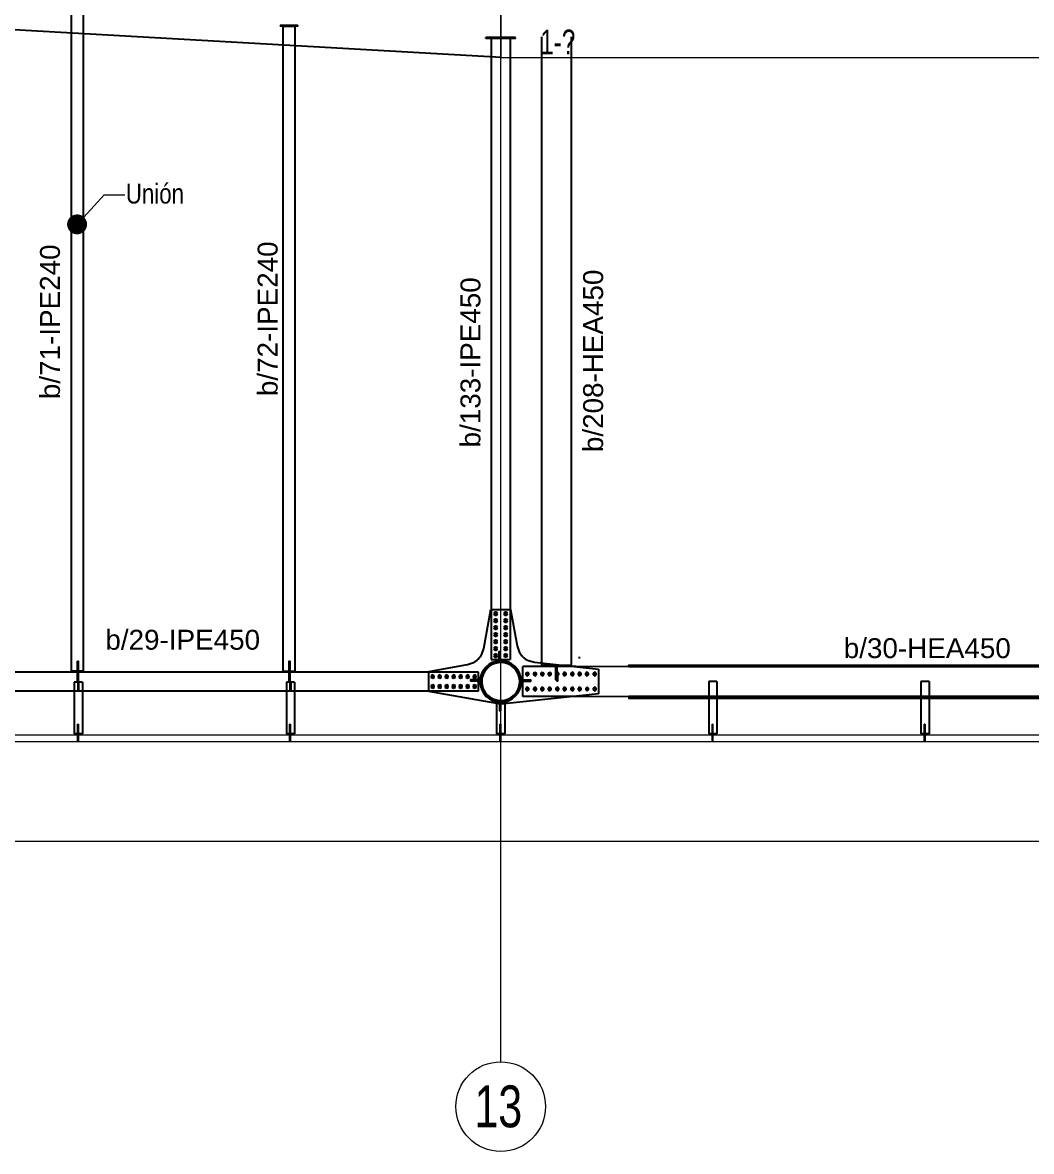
# Model space of a CAD drawing. Extents: x 7536 to 102814, y -9868 to 35131.
# Drawn here: x 68033 to 78160, y 2840 to 14177 of the extents above; entities that cross this region are included whole.
import ezdxf
from ezdxf.enums import TextEntityAlignment as Align

# ---------------------------------------------------------------- set-up
doc = ezdxf.new("R2010")
doc.units = 0
doc.header["$LTSCALE"] = 0.4
doc.linetypes.add('DXK_LINE_DOT2', pattern=[3.9198, 1.9599, -1.9599])
doc.linetypes.add('Grid Line', pattern=[3.33375, 1.905, -0.47625, 0.47625, -0.47625])
doc.layers.get('0').update_dxf_attribs({"color": 255})
for name, color, linetype, lineweight in [('0-1', 7, 'Continuous', 5), ('E_COLUMNAS-1', 1, 'Continuous', 25), ('E_EJES', 8, 'Continuous', 9), ('E_EJES-1', 8, 'Grid Line', 9), ('E_TEXTO', 3, 'Continuous', 9), ('E_VIGAS-2', 5, 'Continuous', 25), ('I-WALL-1', 2, 'Continuous', 18)]:
    doc.layers.add(name, color=color, linetype=linetype, lineweight=lineweight)
doc.layers.add('P-PLATINA', color=6, linetype='Continuous')
doc.layers.add('VIGAS', color=8, linetype='Continuous')
doc.styles.add('CX', font='ARIALUNI.ttf', dxfattribs={"width": 0.8, "height": 300})
doc.styles.add('Swis721 LtCn BT', font='swisscl.ttf', dxfattribs={"height": 0.42})
doc.styles.add('VERDANA', font='arial.ttf')

# ---------------------------------------------------------------- blocks, each defined once
blk = doc.blocks.new('Grid - CNI_NOMBRE EJES-372759-_6_00m_N_E_-NIVEL-2 DOC')
at = {"layer": 'E_EJES'}
blk.add_circle((0, 0), 0.003, dxfattribs=at)
blk = doc.blocks.new('CX')
at = {"layer": 'E_TEXTO', "color": 3, "style": 'CX', "width": 0.7}
blk.add_attdef('CX', text='', height=200, dxfattribs=at).set_placement((0, 0), align=Align.MIDDLE_CENTER)

msp = doc.modelspace()

# ---------------------------------------------------------------- linework, layer by layer
at = {"color": 1, "linetype": 'Continuous'}
for centre, radius, start, end in [((72782.1, 8240.4), 11.5, 90.03808, 270.03808), ((72782.1, 8170.4), 11.5, 90.03808, 270.03808), ((72782.1, 8240.4), 10, 30.03808, 210.03808), ((72782.1, 8170.4), 10, 30.03808, 210.03808), ((72782.1, 8240.4), 10, 210.03808, 30.03808), ((72782.1, 8170.4), 10, 210.03808, 30.03808), ((72782.1, 8240.4), 11.5, 270.03808, 90.03808), ((72782.1, 8170.4), 11.5, 270.03808, 90.03808), ((72882.1, 8240.5), 11.5, 90.03808, 270.03808), ((72882.1, 8170.5), 11.5, 90.03808, 270.03808), ((72882.1, 8240.5), 10, 30.03808, 210.03808), ((72882.1, 8170.5), 10, 30.03808, 210.03808), ((72882.1, 8240.5), 10, 210.03808, 30.03808), ((72882.1, 8170.5), 10, 210.03808, 30.03808), ((72882.1, 8240.5), 11.5, 270.03808, 90.03808), ((72882.1, 8170.5), 11.5, 270.03808, 90.03808), ((72782.2, 8100.4), 11.5, 90.03808, 270.03808), ((72782.2, 8100.4), 10, 30.03808, 210.03808), ((72782.2, 8100.4), 10, 210.03808, 30.03808), ((72782.2, 8100.4), 11.5, 270.03808, 90.03808), ((72882.2, 8100.5), 11.5, 90.03808, 270.03808), ((72882.2, 8100.5), 10, 30.03808, 210.03808), ((72882.2, 8100.5), 10, 210.03808, 30.03808), ((72882.2, 8100.5), 11.5, 270.03808, 90.03808), ((72782.2, 8030.4), 11.5, 90.03808, 270.03808), ((72782.3, 7960.4), 11.5, 90.03808, 270.03808), ((72782.2, 8030.4), 10, 30.03808, 210.03808), ((72782.3, 7960.4), 10, 30.03808, 210.03808), ((72782.2, 8030.4), 10, 210.03808, 30.03808), ((72782.3, 7960.4), 10, 210.03808, 30.03808), ((72782.2, 8030.4), 11.5, 270.03808, 90.03808), ((72782.3, 7960.4), 11.5, 270.03808, 90.03808), ((72882.2, 8030.5), 11.5, 90.03808, 270.03808), ((72882.3, 7960.5), 11.5, 90.03808, 270.03808), ((72882.2, 8030.5), 10, 30.03808, 210.03808), ((72882.3, 7960.5), 10, 30.03808, 210.03808), ((72882.2, 8030.5), 10, 210.03808, 30.03808), ((72882.3, 7960.5), 10, 210.03808, 30.03808), ((72882.2, 8030.5), 11.5, 270.03808, 90.03808), ((72882.3, 7960.5), 11.5, 270.03808, 90.03808), ((72465.5, 7926.6), 200, 297.50721, 332.43303), ((72782.3, 7890.4), 11.5, 90.03808, 270.03808), ((72782.4, 7820.4), 11.5, 90.03808, 270.03808), ((72782.3, 7890.4), 10, 30.03808, 210.03808), ((72782.4, 7820.4), 10, 30.03808, 210.03808), ((72782.3, 7890.4), 10, 210.03808, 30.03808), ((72782.4, 7820.4), 10, 210.03808, 30.03808), ((72782.3, 7890.4), 11.5, 270.03808, 90.03808), ((72782.4, 7820.4), 11.5, 270.03808, 90.03808), ((72882.3, 7890.5), 11.5, 90.03808, 270.03808), ((72882.4, 7820.5), 11.5, 90.03808, 270.03808), ((72882.3, 7890.5), 10, 30.03808, 210.03808), ((72882.4, 7820.5), 10, 30.03808, 210.03808), ((72882.3, 7890.5), 10, 210.03808, 30.03808), ((72882.4, 7820.5), 10, 210.03808, 30.03808), ((72882.3, 7890.5), 11.5, 270.03808, 90.03808), ((72882.4, 7820.5), 11.5, 270.03808, 90.03808), ((73193.2, 7951.4), 200, 208.47021, 245.46873), ((72150, 7609), 11.5, 0.00409, 180.00409), ((72150, 7609), 11.5, 180.00409, 0.00409), ((72150, 7609), 10, 120.00409, 300.00409), ((72150, 7609), 10, 300.00409, 120.00409), ((72220, 7609), 11.5, 0.00409, 180.00409), ((72220, 7609), 11.5, 180.00409, 0.00409), ((72220, 7609), 10, 120.00409, 300.00409), ((72220, 7609), 10, 300.00409, 120.00409), ((72290, 7609), 11.5, 0.00409, 180.00409), ((72290, 7609), 11.5, 180.00409, 0.00409), ((72290, 7609), 10, 120.00409, 300.00409), ((72290, 7609), 10, 300.00409, 120.00409), ((72360, 7609), 11.5, 0.00409, 180.00409), ((72360, 7609), 11.5, 180.00409, 0.00409), ((72360, 7609), 10, 120.00409, 300.00409), ((72360, 7609), 10, 300.00409, 120.00409), ((72430, 7609), 11.5, 0.00409, 180.00409), ((72430, 7609), 11.5, 180.00409, 0.00409), ((72430, 7609), 10, 120.00409, 300.00409), ((72430, 7609), 10, 300.00409, 120.00409), ((72500, 7609), 11.5, 0.00409, 180.00409), ((72500, 7609), 11.5, 180.00409, 0.00409), ((72500, 7609), 10, 120.00409, 300.00409), ((72500, 7609), 10, 300.00409, 120.00409), ((72570, 7609), 11.5, 0.00409, 180.00409), ((72570, 7609), 11.5, 180.00409, 0.00409), ((72570, 7609), 10, 120.00409, 300.00409), ((72570, 7609), 10, 300.00409, 120.00409), ((73100.2, 7634), 11.5, 0.03702, 180.03702), ((73100.2, 7634), 11.5, 180.03702, 0.03702), ((73100.2, 7634), 10, 120.03702, 300.03702), ((73100.2, 7634), 10, 300.03702, 120.03702), ((73175.2, 7634.1), 11.5, 0.03702, 180.03702), ((73175.2, 7634.1), 11.5, 180.03702, 0.03702), ((73175.2, 7634.1), 10, 120.03702, 300.03702), ((73175.2, 7634.1), 10, 300.03702, 120.03702), ((73250.2, 7634.1), 11.5, 0.03702, 180.03702), ((73250.2, 7634.1), 11.5, 180.03702, 0.03702), ((73250.2, 7634.1), 10, 120.03702, 300.03702), ((73250.2, 7634.1), 10, 300.03702, 120.03702), ((73325.2, 7634.2), 11.5, 0.03702, 180.03702), ((73325.2, 7634.2), 11.5, 180.03702, 0.03702), ((73325.2, 7634.2), 10, 120.03702, 300.03702), ((73325.2, 7634.2), 10, 300.03702, 120.03702), ((73400.2, 7634.2), 11.5, 0.03702, 180.03702), ((73400.2, 7634.2), 11.5, 180.03702, 0.03702), ((73400.2, 7634.2), 10, 120.03702, 300.03702), ((73400.2, 7634.2), 10, 300.03702, 120.03702), ((73475.2, 7634.3), 11.5, 0.03702, 180.03702), ((73475.2, 7634.3), 11.5, 180.03702, 0.03702), ((73475.2, 7634.3), 10, 120.03702, 300.03702), ((73475.2, 7634.3), 10, 300.03702, 120.03702), ((73550.2, 7634.3), 11.5, 0.03702, 180.03702), ((73550.2, 7634.3), 11.5, 180.03702, 0.03702), ((73550.2, 7634.3), 10, 120.03702, 300.03702), ((73550.2, 7634.3), 10, 300.03702, 120.03702), ((73625.2, 7634.4), 11.5, 0.03702, 180.03702), ((73625.2, 7634.4), 11.5, 180.03702, 0.03702), ((73625.2, 7634.4), 10, 120.03702, 300.03702), ((73625.2, 7634.4), 10, 300.03702, 120.03702), ((73700.2, 7634.4), 11.5, 0.03702, 180.03702), ((73700.2, 7634.4), 11.5, 180.03702, 0.03702), ((73700.2, 7634.4), 10, 120.03702, 300.03702), ((73700.2, 7634.4), 10, 300.03702, 120.03702), ((73775.2, 7634.5), 11.5, 0.03702, 180.03702), ((73775.2, 7634.5), 11.5, 180.03702, 0.03702), ((73775.2, 7634.5), 10, 120.03702, 300.03702), ((73775.2, 7634.5), 10, 300.03702, 120.03702), ((72150, 7509), 11.5, 0.00409, 180.00409), ((72150, 7509), 11.5, 180.00409, 0.00409), ((72150, 7509), 10, 120.00409, 300.00409), ((72150, 7509), 10, 300.00409, 120.00409), ((72220, 7509), 11.5, 0.00409, 180.00409), ((72220, 7509), 11.5, 180.00409, 0.00409), ((72220, 7509), 10, 120.00409, 300.00409), ((72220, 7509), 10, 300.00409, 120.00409), ((72290, 7509), 11.5, 0.00409, 180.00409), ((72290, 7509), 11.5, 180.00409, 0.00409), ((72290, 7509), 10, 120.00409, 300.00409), ((72290, 7509), 10, 300.00409, 120.00409), ((72360, 7509), 11.5, 0.00409, 180.00409), ((72360, 7509), 11.5, 180.00409, 0.00409), ((72360, 7509), 10, 120.00409, 300.00409), ((72360, 7509), 10, 300.00409, 120.00409), ((72430, 7509), 11.5, 0.00409, 180.00409), ((72430, 7509), 11.5, 180.00409, 0.00409), ((72430, 7509), 10, 120.00409, 300.00409), ((72430, 7509), 10, 300.00409, 120.00409), ((72500, 7509), 11.5, 0.00409, 180.00409), ((72500, 7509), 11.5, 180.00409, 0.00409), ((72500, 7509), 10, 120.00409, 300.00409), ((72500, 7509), 10, 300.00409, 120.00409), ((72570, 7509), 11.5, 0.00409, 180.00409), ((72570, 7509), 11.5, 180.00409, 0.00409), ((72570, 7509), 10, 120.00409, 300.00409), ((72570, 7509), 10, 300.00409, 120.00409), ((73100.3, 7484), 11.5, 0.03702, 180.03702), ((73100.3, 7484), 11.5, 180.03702, 0.03702), ((73100.3, 7484), 10, 120.03702, 300.03702), ((73100.3, 7484), 10, 300.03702, 120.03702), ((73175.3, 7484.1), 11.5, 0.03702, 180.03702), ((73175.3, 7484.1), 11.5, 180.03702, 0.03702), ((73175.3, 7484.1), 10, 120.03702, 300.03702), ((73175.3, 7484.1), 10, 300.03702, 120.03702), ((73250.3, 7484.1), 11.5, 0.03702, 180.03702), ((73250.3, 7484.1), 11.5, 180.03702, 0.03702), ((73250.3, 7484.1), 10, 120.03702, 300.03702), ((73250.3, 7484.1), 10, 300.03702, 120.03702), ((73325.3, 7484.2), 11.5, 0.03702, 180.03702), ((73325.3, 7484.2), 11.5, 180.03702, 0.03702), ((73325.3, 7484.2), 10, 120.03702, 300.03702), ((73325.3, 7484.2), 10, 300.03702, 120.03702), ((73400.3, 7484.2), 11.5, 0.03702, 180.03702), ((73400.3, 7484.2), 11.5, 180.03702, 0.03702), ((73400.3, 7484.2), 10, 120.03702, 300.03702), ((73400.3, 7484.2), 10, 300.03702, 120.03702), ((73475.3, 7484.3), 11.5, 0.03702, 180.03702), ((73475.3, 7484.3), 11.5, 180.03702, 0.03702), ((73475.3, 7484.3), 10, 120.03702, 300.03702), ((73475.3, 7484.3), 10, 300.03702, 120.03702), ((73550.3, 7484.3), 11.5, 0.03702, 180.03702), ((73550.3, 7484.3), 11.5, 180.03702, 0.03702), ((73550.3, 7484.3), 10, 120.03702, 300.03702), ((73550.3, 7484.3), 10, 300.03702, 120.03702), ((73625.3, 7484.4), 11.5, 0.03702, 180.03702), ((73625.3, 7484.4), 11.5, 180.03702, 0.03702), ((73625.3, 7484.4), 10, 120.03702, 300.03702), ((73625.3, 7484.4), 10, 300.03702, 120.03702), ((73700.3, 7484.4), 11.5, 0.03702, 180.03702), ((73700.3, 7484.4), 11.5, 180.03702, 0.03702), ((73700.3, 7484.4), 10, 120.03702, 300.03702), ((73700.3, 7484.4), 10, 300.03702, 120.03702), ((73775.3, 7484.5), 11.5, 0.03702, 180.03702), ((73775.3, 7484.5), 11.5, 180.03702, 0.03702), ((73775.3, 7484.5), 10, 120.03702, 300.03702), ((73775.3, 7484.5), 10, 300.03702, 120.03702)]:
    msp.add_arc(centre, radius, start, end, dxfattribs=at)
at = {"color": 1, "linetype": 'DXK_LINE_DOT2'}
for centre, start, end in [((72465.5, 7926.6), 297.50721, 332.43303), ((73193.2, 7951.4), 208.47021, 245.46873)]:
    msp.add_arc(centre, 200, start, end, dxfattribs=at)
at = {"layer": '0-1', "color": 8}
for p, q in [((66837.4, 7022.3), (78827.4, 7022.3)), ((66837.4, 6957.3), (78827.4, 6957.3))]:
    msp.add_line(p, q, dxfattribs=at)
at = {"layer": 'E_COLUMNAS-1'}
for radius, start, end in [(208, 80, 260), (208, 80, 260), (203, 10, 190), (191, 350, 170), (208, 260, 80), (208, 260, 80), (203, 190, 10), (191, 170, 350)]:
    msp.add_arc((72832.4, 7559), radius, start, end, dxfattribs=at)
at = {"layer": 'E_EJES-1'}
for p, q in [((72832.4, 3740.4), (72832.4, 34230.5)), ((8436, 5955.7), (101914.5, 5955.7))]:
    msp.add_line(p, q, dxfattribs=at)
at = {"layer": 'E_TEXTO', "color": 4}
for p, q in [((68580, 12150), (68850.6, 12448)), ((68850.6, 12448), (69060.3, 12448))]:
    msp.add_line(p, q, dxfattribs=at)
at = {"layer": 'E_TEXTO', "color": 4, "const_width": 100}
msp.add_lwpolyline([(68530, 12150, 1), (68630, 12150, 1)], format="xyb", close=True, dxfattribs=at)
at = {"layer": 'E_VIGAS-2', "color": 30, "true_color": 0xf26722}
msp.add_line((72841.3, 13824.9), (59583.1, 14580.8), dxfattribs=at)
at = {"layer": 'I-WALL-1', "color": 40, "true_color": 0xf8d731}
msp.add_lwpolyline([(81332.6, 23585.9), (72832.6, 23585.9), (72832.6, 23085.9), (77232.6, 23085.9), (77232.6, 14325.9), (72832.6, 14325.9), (72832.6, 13825.9), (81332.6, 13825.9), (81332.6, 14325.9), (77632.6, 14325.9), (77632.6, 23085.9), (81332.6, 23085.9)], close=True, dxfattribs=at)
at = {"layer": 'P-PLATINA'}
for p, q in [((68585.5, 7583.7), (68591.5, 7583.7)), ((70710.5, 7583.7), (70716.5, 7583.7))]:
    msp.add_line(p, q, dxfattribs=at)
for points in [[(72817.6, 7761.9), (72817.6, 7765.7), (72817.6, 7861.9), (72827.6, 7861.9), (72827.6, 7766.5), (72827.6, 7761.9)], [(68585.5, 7764), (68591.5, 7764), (68591.5, 7664), (68591.5, 7654), (68591.5, 7563.7), (68585.5, 7563.7), (68585.5, 7654), (68585.5, 7664)], [(70710.5, 7654), (70710.5, 7664), (70710.5, 7764), (70716.5, 7764), (70716.5, 7664), (70716.5, 7654), (70716.5, 7563.7), (70710.5, 7563.7)], [(72629.4, 7565.1), (72629.4, 7575.1), (72625.8, 7575.1), (72529.4, 7575.1), (72529.4, 7565.1), (72624.9, 7565.1)], [(73035.3, 7564), (73039.9, 7564), (73135.3, 7564), (73135.3, 7574), (73039, 7574), (73035.3, 7574)]]:
    msp.add_lwpolyline(points, close=True, dxfattribs=at)
for points in [[(73396.8, 7718.8), (73396.8, 7574.6), (73385.3, 7574.6), (73385.3, 7718.8)], [(73396.9, 7654.5), (73396.8, 7564.5), (73406.8, 7564.5), (73406.9, 7654.5)]]:
    msp.add_lwpolyline(points, dxfattribs=at)
at = {"layer": 'VIGAS'}
for p, q in [((68522.4, 7664), (68522.4, 14262.9)), ((68642.4, 14262.9), (68642.4, 7664)), ((70797.4, 14147.4), (70617.4, 14147.4)), ((70617.4, 14147.4), (70617.4, 14141.4)), ((70797.4, 14141.4), (70617.4, 14141.4)), ((70647.4, 14141.4), (70767.4, 14141.4)), ((70647.4, 7664), (70647.4, 14141.4)), ((70767.4, 14141.4), (70767.4, 7664)), ((70797.4, 14147.4), (70797.4, 14141.4)), ((72682.4, 14015.8), (72682.4, 14025.8)), ((72832.4, 14025.8), (72682.4, 14025.8)), ((72832.4, 14015.8), (72682.4, 14015.8)), ((72832.4, 14015.8), (72737.4, 14015.8)), ((72737.4, 14015.8), (72737.4, 8282)), ((72982.4, 14025.8), (72832.4, 14025.8)), ((72927.4, 14015.8), (72832.4, 14015.8)), ((72982.4, 14015.8), (72832.4, 14015.8)), ((72927.4, 14015.8), (72927.4, 13825.8)), ((72982.4, 14015.8), (72982.4, 14025.8)), ((73241.1, 14031.8), (73241.1, 7745.2)), ((73541.1, 14031.8), (73541.1, 7718.7)), ((72927.4, 13825.8), (72927.4, 8282)), ((72662.4, 7891.5), (72732, 8282)), ((72662.4, 7891.5), (72732, 8282)), ((72732, 8282), (72932, 8282)), ((72732, 8282), (72932, 8282)), ((72737.4, 8282), (72737.4, 7781.9)), ((72927.4, 8282), (72927.4, 7781.9)), ((72932, 8282), (72996.2, 7916.7)), ((72932, 8282), (72996.2, 7916.7)), ((72773.4, 8255.4), (72764.8, 8240.4)), ((72764.8, 8240.4), (72773.4, 8225.4)), ((72773.5, 8185.4), (72764.8, 8170.4)), ((72764.8, 8170.4), (72773.5, 8155.4)), ((72790.7, 8255.4), (72773.4, 8255.4)), ((72773.4, 8225.4), (72790.8, 8225.4)), ((72790.8, 8185.4), (72773.5, 8185.4)), ((72799.4, 8240.4), (72790.7, 8255.4)), ((72790.8, 8225.4), (72799.4, 8240.4)), ((72799.5, 8170.4), (72790.8, 8185.4)), ((72790.8, 8155.4), (72799.5, 8170.4)), ((72873.4, 8255.5), (72864.8, 8240.5)), ((72864.8, 8240.5), (72873.4, 8225.5)), ((72873.5, 8185.5), (72864.8, 8170.5)), ((72864.8, 8170.5), (72873.5, 8155.5)), ((72890.7, 8255.5), (72873.4, 8255.5)), ((72873.4, 8225.5), (72890.8, 8225.5)), ((72890.8, 8185.5), (72873.5, 8185.5)), ((72899.4, 8240.5), (72890.7, 8255.5)), ((72890.8, 8225.5), (72899.4, 8240.5)), ((72899.5, 8170.5), (72890.8, 8185.5)), ((72890.8, 8155.5), (72899.5, 8170.5)), ((72773.5, 8115.4), (72764.9, 8100.4)), ((72764.9, 8100.4), (72773.5, 8085.4)), ((72773.5, 8155.4), (72790.8, 8155.4)), ((72790.8, 8115.4), (72773.5, 8115.4)), ((72773.5, 8085.4), (72790.8, 8085.4)), ((72799.5, 8100.4), (72790.8, 8115.4)), ((72790.8, 8085.4), (72799.5, 8100.4)), ((72873.5, 8115.5), (72864.9, 8100.5)), ((72864.9, 8100.5), (72873.5, 8085.5)), ((72873.5, 8155.5), (72890.8, 8155.5)), ((72890.8, 8115.5), (72873.5, 8115.5)), ((72873.5, 8085.5), (72890.8, 8085.5)), ((72899.5, 8100.5), (72890.8, 8115.5)), ((72890.8, 8085.5), (72899.5, 8100.5)), ((72773.6, 8045.4), (72764.9, 8030.4)), ((72764.9, 8030.4), (72773.6, 8015.4)), ((72773.6, 7975.4), (72764.9, 7960.4)), ((72764.9, 7960.4), (72773.6, 7945.4)), ((72790.9, 8045.4), (72773.6, 8045.4)), ((72773.6, 8015.4), (72790.9, 8015.4)), ((72790.9, 7975.4), (72773.6, 7975.4)), ((72773.6, 7945.4), (72790.9, 7945.4)), ((72799.5, 8030.4), (72790.9, 8045.4)), ((72790.9, 8015.4), (72799.5, 8030.4)), ((72799.6, 7960.4), (72790.9, 7975.4)), ((72790.9, 7945.4), (72799.6, 7960.4)), ((72873.6, 8045.5), (72864.9, 8030.5)), ((72864.9, 8030.5), (72873.6, 8015.5)), ((72873.6, 7975.5), (72864.9, 7960.5)), ((72864.9, 7960.5), (72873.6, 7945.5)), ((72890.9, 8045.5), (72873.6, 8045.5)), ((72873.6, 8015.5), (72890.9, 8015.5)), ((72890.9, 7975.5), (72873.6, 7975.5)), ((72873.6, 7945.5), (72890.9, 7945.5)), ((72899.5, 8030.5), (72890.9, 8045.5)), ((72890.9, 8015.5), (72899.5, 8030.5)), ((72899.6, 7960.5), (72890.9, 7975.5)), ((72890.9, 7945.5), (72899.6, 7960.5)), ((72642.8, 7834), (72662.4, 7891.5)), ((72642.8, 7834), (72662.4, 7891.5)), ((72773.6, 7905.4), (72765, 7890.4)), ((72765, 7890.4), (72773.7, 7875.4)), ((72773.7, 7835.4), (72765, 7820.4)), ((72791, 7905.4), (72773.6, 7905.4)), ((72773.7, 7875.4), (72791, 7875.4)), ((72791, 7835.4), (72773.7, 7835.4)), ((72799.6, 7890.4), (72791, 7905.4)), ((72791, 7875.4), (72799.6, 7890.4)), ((72799.7, 7820.4), (72791, 7835.4)), ((72873.6, 7905.5), (72865, 7890.5)), ((72865, 7890.5), (72873.7, 7875.5)), ((72873.7, 7835.5), (72865, 7820.5)), ((72891, 7905.5), (72873.6, 7905.5)), ((72873.7, 7875.5), (72891, 7875.5)), ((72891, 7835.5), (72873.7, 7835.5)), ((72899.6, 7890.5), (72891, 7905.5)), ((72891, 7875.5), (72899.6, 7890.5)), ((72899.7, 7820.5), (72891, 7835.5)), ((72996.2, 7916.7), (73017.4, 7856)), ((72996.2, 7916.7), (73017.4, 7856)), ((72109.3, 7660.4), (72500.4, 7729.7)), ((72109.3, 7660.4), (72500.4, 7729.7)), ((72500.4, 7729.7), (72557.9, 7749.2)), ((72500.4, 7729.7), (72557.9, 7749.2)), ((72737.4, 7781.9), (72927.4, 7781.9)), ((72765, 7820.4), (72773.7, 7805.4)), ((72773.7, 7805.4), (72791, 7805.4)), ((72791, 7805.4), (72799.7, 7820.4)), ((72865, 7820.5), (72873.7, 7805.5)), ((72873.7, 7805.5), (72891, 7805.5)), ((72891, 7805.5), (72899.7, 7820.5)), ((73055.3, 7409), (73055.3, 7709)), ((73586.9, 7708.7), (73055.3, 7709)), ((73110.2, 7769.4), (73172.2, 7752.5)), ((73110.2, 7769.4), (73172.2, 7752.5)), ((73172.2, 7752.5), (73815.3, 7684.5)), ((73172.2, 7752.5), (73815.3, 7684.5)), ((73241.1, 7745.2), (73241.1, 7718.9)), ((73491.8, 7718.7), (73241.1, 7718.9)), ((73541.1, 7718.7), (73491.8, 7718.7)), ((80547, 7703.7), (73586.9, 7708.7)), ((73619.7, 7805.7), (73619.7, 7789.7)), ((72109.3, 7654), (64992.2, 7654)), ((68642.4, 7664), (68522.4, 7664)), ((70647.4, 7664), (70767.4, 7664)), ((72109.4, 7460.4), (72109.3, 7660.4)), ((72109.4, 7460.4), (72109.3, 7660.4)), ((72609.4, 7654), (72109.3, 7654)), ((72150, 7626.3), (72135, 7617.7)), ((72135, 7617.7), (72135, 7600.4)), ((72135, 7600.4), (72150, 7591.7)), ((72165, 7617.7), (72150, 7626.3)), ((72150, 7591.7), (72165, 7600.4)), ((72165, 7600.4), (72165, 7617.7)), ((72220, 7626.3), (72205, 7617.7)), ((72205, 7617.7), (72205, 7600.4)), ((72205, 7600.4), (72220, 7591.7)), ((72235, 7617.7), (72220, 7626.3)), ((72220, 7591.7), (72235, 7600.4)), ((72235, 7600.4), (72235, 7617.7)), ((72290, 7626.3), (72275, 7617.7)), ((72275, 7617.7), (72275, 7600.4)), ((72275, 7600.4), (72290, 7591.7)), ((72305, 7617.7), (72290, 7626.3)), ((72290, 7591.7), (72305, 7600.4)), ((72305, 7600.4), (72305, 7617.7)), ((72360, 7626.3), (72345, 7617.7)), ((72345, 7617.7), (72345, 7600.4)), ((72345, 7600.4), (72360, 7591.7)), ((72375, 7617.7), (72360, 7626.3)), ((72360, 7591.7), (72375, 7600.4)), ((72375, 7600.4), (72375, 7617.7)), ((72430, 7626.4), (72415, 7617.7)), ((72415, 7617.7), (72415, 7600.4)), ((72415, 7600.4), (72430, 7591.7)), ((72445, 7617.7), (72430, 7626.4)), ((72430, 7591.7), (72445, 7600.4)), ((72445, 7600.4), (72445, 7617.7)), ((72500, 7626.4), (72485, 7617.7)), ((72485, 7617.7), (72485, 7600.4)), ((72485, 7600.4), (72500, 7591.7)), ((72515, 7617.7), (72500, 7626.4)), ((72500, 7591.7), (72515, 7600.4)), ((72515, 7600.4), (72515, 7617.7)), ((72570, 7626.4), (72555, 7617.7)), ((72555, 7617.7), (72555, 7600.4)), ((72555, 7600.4), (72570, 7591.7)), ((72585, 7617.7), (72570, 7626.4)), ((72570, 7591.7), (72585, 7600.4)), ((72585, 7600.4), (72585, 7617.7)), ((72609.4, 7464), (72609.4, 7654)), ((73100.2, 7651.4), (73085.2, 7642.7)), ((73085.2, 7642.7), (73085.2, 7625.4)), ((73085.2, 7625.4), (73100.2, 7616.7)), ((73115.2, 7642.7), (73100.2, 7651.4)), ((73100.2, 7616.7), (73115.2, 7625.4)), ((73115.2, 7625.4), (73115.2, 7642.7)), ((73175.2, 7651.4), (73160.2, 7642.7)), ((73160.2, 7642.7), (73160.2, 7625.4)), ((73160.2, 7625.4), (73175.2, 7616.8)), ((73190.2, 7642.8), (73175.2, 7651.4)), ((73175.2, 7616.8), (73190.2, 7625.4)), ((73190.2, 7625.4), (73190.2, 7642.8)), ((73250.2, 7651.5), (73235.2, 7642.8)), ((73235.2, 7642.8), (73235.2, 7625.5)), ((73235.2, 7625.5), (73250.2, 7616.8)), ((73265.2, 7642.8), (73250.2, 7651.5)), ((73250.2, 7616.8), (73265.2, 7625.5)), ((73265.2, 7625.5), (73265.2, 7642.8)), ((73325.2, 7651.5), (73310.2, 7642.8)), ((73310.2, 7642.8), (73310.2, 7625.5)), ((73310.2, 7625.5), (73325.2, 7616.9)), ((73340.2, 7642.9), (73325.2, 7651.5)), ((73325.2, 7616.9), (73340.2, 7625.5)), ((73340.2, 7625.5), (73340.2, 7642.9)), ((73400.2, 7651.6), (73385.2, 7642.9)), ((73385.2, 7642.9), (73385.2, 7625.6)), ((73385.2, 7625.6), (73400.2, 7616.9)), ((73406.9, 7654.5), (73396.9, 7654.5)), ((73415.2, 7642.9), (73400.2, 7651.6)), ((73400.2, 7616.9), (73415.2, 7625.6)), ((73415.2, 7625.6), (73415.2, 7642.9)), ((73475.2, 7651.6), (73460.2, 7642.9)), ((73460.2, 7642.9), (73460.2, 7625.6)), ((73460.2, 7625.6), (73475.2, 7617)), ((73490.2, 7643), (73475.2, 7651.6)), ((73475.2, 7617), (73490.2, 7625.6)), ((73490.2, 7625.6), (73490.2, 7643)), ((73550.2, 7651.7), (73535.2, 7643)), ((73535.2, 7643), (73535.2, 7625.7)), ((73535.2, 7625.7), (73550.2, 7617)), ((73565.2, 7643), (73550.2, 7651.7)), ((73550.2, 7617), (73565.2, 7625.7)), ((73565.2, 7625.7), (73565.2, 7643)), ((73625.2, 7651.7), (73610.2, 7643)), ((73610.2, 7643), (73610.2, 7625.7)), ((73610.2, 7625.7), (73625.2, 7617.1)), ((73640.2, 7643.1), (73625.2, 7651.7)), ((73625.2, 7617.1), (73640.2, 7625.7)), ((73640.2, 7625.7), (73640.2, 7643.1)), ((73700.2, 7651.8), (73685.2, 7643.1)), ((73685.2, 7643.1), (73685.2, 7625.8)), ((73685.2, 7625.8), (73700.2, 7617.1)), ((73715.2, 7643.1), (73700.2, 7651.8)), ((73700.2, 7617.1), (73715.2, 7625.8)), ((73715.2, 7625.8), (73715.2, 7643.1)), ((73775.2, 7651.8), (73760.2, 7643.1)), ((73760.2, 7643.1), (73760.2, 7625.8)), ((73760.2, 7625.8), (73775.2, 7617.2)), ((73790.2, 7643.2), (73775.2, 7651.8)), ((73775.2, 7617.2), (73790.2, 7625.8)), ((73790.2, 7625.8), (73790.2, 7643.2)), ((73815.3, 7684.5), (73815.3, 7434.5)), ((73815.3, 7684.5), (73815.3, 7434.5)), ((68633.4, 7554.3), (68551.4, 7554.3)), ((68551.4, 7554.3), (68551.4, 7464)), ((68589.4, 7464.3), (68589.4, 7554.3)), ((68589.4, 7554.3), (68595.4, 7554.3)), ((68589.4, 7464.3), (68589.4, 7554.3)), ((68589.4, 7554.3), (68595.4, 7554.3)), ((68589.4, 7534.3), (68595.4, 7534.3)), ((68595.4, 7554.3), (68595.4, 7464.3)), ((68595.4, 7554.3), (68595.4, 7464.3)), ((68633.4, 7554.3), (68633.4, 7464)), ((70763.4, 7554.3), (70681.4, 7554.3)), ((70681.4, 7554.3), (70681.4, 7464)), ((70719.4, 7464.3), (70719.4, 7554.3)), ((70719.4, 7554.3), (70725.4, 7554.3)), ((70719.4, 7464.3), (70719.4, 7554.3)), ((70719.4, 7554.3), (70725.4, 7554.3)), ((70719.4, 7534.3), (70725.4, 7534.3)), ((70725.4, 7554.3), (70725.4, 7464.3)), ((70725.4, 7554.3), (70725.4, 7464.3)), ((70763.4, 7554.3), (70763.4, 7464)), ((72150, 7526.3), (72135, 7517.7)), ((72135, 7517.7), (72135, 7500.4)), ((72135, 7500.4), (72150, 7491.7)), ((72165, 7517.7), (72150, 7526.3)), ((72150, 7491.7), (72165, 7500.4)), ((72165, 7500.4), (72165, 7517.7)), ((72220, 7526.3), (72205, 7517.7)), ((72205, 7517.7), (72205, 7500.4)), ((72205, 7500.4), (72220, 7491.7)), ((72235, 7517.7), (72220, 7526.3)), ((72220, 7491.7), (72235, 7500.4)), ((72235, 7500.4), (72235, 7517.7)), ((72290, 7526.3), (72275, 7517.7)), ((72275, 7517.7), (72275, 7500.4)), ((72275, 7500.4), (72290, 7491.7)), ((72305, 7517.7), (72290, 7526.3)), ((72290, 7491.7), (72305, 7500.4)), ((72305, 7500.4), (72305, 7517.7)), ((72360, 7526.3), (72345, 7517.7)), ((72345, 7517.7), (72345, 7500.4)), ((72345, 7500.4), (72360, 7491.7)), ((72375, 7517.7), (72360, 7526.3)), ((72360, 7491.7), (72375, 7500.4)), ((72375, 7500.4), (72375, 7517.7)), ((72430, 7526.4), (72415, 7517.7)), ((72415, 7517.7), (72415, 7500.4)), ((72415, 7500.4), (72430, 7491.7)), ((72445, 7517.7), (72430, 7526.4)), ((72430, 7491.7), (72445, 7500.4)), ((72445, 7500.4), (72445, 7517.7)), ((72500, 7526.4), (72485, 7517.7)), ((72485, 7517.7), (72485, 7500.4)), ((72485, 7500.4), (72500, 7491.7)), ((72515, 7517.7), (72500, 7526.4)), ((72500, 7491.7), (72515, 7500.4)), ((72515, 7500.4), (72515, 7517.7)), ((72570, 7526.4), (72555, 7517.7)), ((72555, 7517.7), (72555, 7500.4)), ((72555, 7500.4), (72570, 7491.7)), ((72585, 7517.7), (72570, 7526.4)), ((72570, 7491.7), (72585, 7500.4)), ((72585, 7500.4), (72585, 7517.7)), ((73100.3, 7501.4), (73085.3, 7492.7)), ((73085.3, 7492.7), (73085.3, 7475.4)), ((73115.3, 7492.7), (73100.3, 7501.4)), ((73115.3, 7475.4), (73115.3, 7492.7)), ((73175.3, 7501.4), (73160.3, 7492.7)), ((73160.3, 7492.7), (73160.3, 7475.4)), ((73190.3, 7492.8), (73175.3, 7501.4)), ((73190.3, 7475.4), (73190.3, 7492.8)), ((73250.3, 7501.5), (73235.3, 7492.8)), ((73235.3, 7492.8), (73235.3, 7475.5)), ((73265.3, 7492.8), (73250.3, 7501.5)), ((73265.3, 7475.5), (73265.3, 7492.8)), ((73325.3, 7501.5), (73310.3, 7492.8)), ((73310.3, 7492.8), (73310.3, 7475.5)), ((73340.3, 7492.9), (73325.3, 7501.5)), ((73340.3, 7475.5), (73340.3, 7492.9)), ((73400.3, 7501.6), (73385.3, 7492.9)), ((73385.3, 7492.9), (73385.3, 7475.6)), ((73415.3, 7492.9), (73400.3, 7501.6)), ((73415.3, 7475.6), (73415.3, 7492.9)), ((73475.3, 7501.6), (73460.3, 7492.9)), ((73460.3, 7492.9), (73460.3, 7475.6)), ((73490.3, 7493), (73475.3, 7501.6)), ((73490.3, 7475.6), (73490.3, 7493)), ((73550.3, 7501.7), (73535.3, 7493)), ((73535.3, 7493), (73535.3, 7475.7)), ((73565.3, 7493), (73550.3, 7501.7)), ((73565.3, 7475.7), (73565.3, 7493)), ((73625.3, 7501.7), (73610.3, 7493)), ((73610.3, 7493), (73610.3, 7475.7)), ((73640.3, 7493.1), (73625.3, 7501.7)), ((73640.3, 7475.7), (73640.3, 7493.1)), ((73700.3, 7501.8), (73685.3, 7493.1)), ((73685.3, 7493.1), (73685.3, 7475.8)), ((73715.3, 7493.1), (73700.3, 7501.8)), ((73715.3, 7475.8), (73715.3, 7493.1)), ((73775.3, 7501.8), (73760.3, 7493.1)), ((73760.3, 7493.1), (73760.3, 7475.8)), ((73790.3, 7493.2), (73775.3, 7501.8)), ((73790.3, 7475.8), (73790.3, 7493.2)), ((75003.4, 7559), (74921.4, 7559)), ((74921.4, 7559), (74921.4, 7407.7)), ((75003.4, 7559), (75003.4, 7407.7)), ((77133.4, 7559), (77051.4, 7559)), ((77051.4, 7559), (77051.4, 7406.2)), ((77133.4, 7559), (77133.4, 7406.2)), ((72109.4, 7464), (64992.4, 7464)), ((68551.4, 7464), (68551.4, 7032.3)), ((68595.4, 7464.3), (68589.4, 7464.3)), ((68595.4, 7464.3), (68589.4, 7464.3)), ((68633.4, 7464), (68633.4, 7032.3)), ((70681.4, 7464), (70681.4, 7032.3)), ((70725.4, 7464.3), (70719.4, 7464.3)), ((70725.4, 7464.3), (70719.4, 7464.3)), ((70763.4, 7464), (70763.4, 7032.3)), ((72609.4, 7464), (72109.4, 7464)), ((72832.4, 7332.4), (72109.4, 7460.4)), ((72832.4, 7332.4), (72109.4, 7460.4)), ((73815.3, 7434.5), (72832.4, 7332.4)), ((73815.3, 7434.5), (72832.4, 7332.4)), ((73566.4, 7408.7), (73055.3, 7409)), ((73085.3, 7475.4), (73100.3, 7466.7)), ((73100.3, 7466.7), (73115.3, 7475.4)), ((73160.3, 7475.4), (73175.3, 7466.8)), ((73175.3, 7466.8), (73190.3, 7475.4)), ((73235.3, 7475.5), (73250.3, 7466.8)), ((73250.3, 7466.8), (73265.3, 7475.5)), ((73310.3, 7475.5), (73325.3, 7466.9)), ((73325.3, 7466.9), (73340.3, 7475.5)), ((73385.3, 7475.6), (73400.3, 7466.9)), ((73400.3, 7466.9), (73415.3, 7475.6)), ((73460.3, 7475.6), (73475.3, 7467)), ((73475.3, 7467), (73490.3, 7475.6)), ((73535.3, 7475.7), (73550.3, 7467)), ((73550.3, 7467), (73565.3, 7475.7)), ((80554.2, 7403.7), (73566.4, 7408.7)), ((73610.3, 7475.7), (73625.3, 7467.1)), ((73625.3, 7467.1), (73640.3, 7475.7)), ((73685.3, 7475.8), (73700.3, 7467.1)), ((73700.3, 7467.1), (73715.3, 7475.8)), ((73760.3, 7475.8), (73775.3, 7467.2)), ((73775.3, 7467.2), (73790.3, 7475.8)), ((74921.4, 7407.7), (74921.4, 7403.3)), ((74921.4, 7403.3), (74921.4, 7387.3)), ((74921.4, 7387.3), (74921.4, 7032.3)), ((75003.4, 7407.7), (75003.4, 7403.3)), ((75003.4, 7403.3), (75003.4, 7387.3)), ((75003.4, 7387.3), (75003.4, 7032.3)), ((77051.4, 7406.2), (77051.4, 7403.3)), ((77051.4, 7403.3), (77051.4, 7387.3)), ((77051.4, 7387.3), (77051.4, 7032.3)), ((77133.4, 7406.2), (77133.4, 7403.3)), ((77133.4, 7403.3), (77133.4, 7387.3)), ((77133.4, 7387.3), (77133.4, 7032.3)), ((72873.4, 7346), (72791.4, 7346)), ((72791.4, 7346), (72791.4, 7339.7)), ((72791.4, 7339.7), (72791.4, 7032.3)), ((72829.9, 7356), (72819.9, 7356)), ((72819.9, 7356), (72819.9, 7352)), ((72819.9, 7352), (72819.9, 7266)), ((72819.9, 7266), (72829.9, 7266)), ((72829.9, 7356), (72829.9, 7351.2)), ((72829.9, 7351.2), (72829.9, 7266)), ((72873.4, 7346), (72873.4, 7336.7)), ((72873.4, 7336.7), (72873.4, 7032.3)), ((68633.4, 7032.3), (68551.4, 7032.3)), ((68583.9, 7129.8), (68583.9, 7032.3)), ((68583.9, 7129.8), (68589.9, 7129.8)), ((68583.9, 7114.8), (68589.9, 7114.8)), ((68583.9, 7034.8), (68589.9, 7034.8)), ((68583.9, 7032.3), (68583.9, 7022.3)), ((68589.9, 7129.8), (68589.9, 7032.3)), ((68589.9, 7032.3), (68589.9, 7022.3)), ((70763.4, 7032.3), (70681.4, 7032.3)), ((70713.9, 7129.8), (70713.9, 7032.3)), ((70713.9, 7129.8), (70719.9, 7129.8)), ((70713.9, 7114.8), (70719.9, 7114.8)), ((70713.9, 7034.8), (70719.9, 7034.8)), ((70713.9, 7032.3), (70713.9, 7022.3)), ((70719.9, 7129.8), (70719.9, 7032.3)), ((70719.9, 7032.3), (70719.9, 7022.3)), ((72873.4, 7032.3), (72791.4, 7032.3)), ((72823.9, 7129.8), (72823.9, 7032.3)), ((72823.9, 7129.8), (72829.9, 7129.8)), ((72823.9, 7114.8), (72829.9, 7114.8)), ((72823.9, 7034.8), (72829.9, 7034.8)), ((72823.9, 7032.3), (72823.9, 7022.3)), ((72829.9, 7129.8), (72829.9, 7032.3)), ((72829.9, 7032.3), (72829.9, 7022.3)), ((75003.4, 7032.3), (74921.4, 7032.3)), ((74953.9, 7129.8), (74953.9, 7032.3)), ((74953.9, 7129.8), (74959.9, 7129.8)), ((74953.9, 7114.8), (74959.9, 7114.8)), ((74953.9, 7034.8), (74959.9, 7034.8)), ((74953.9, 7032.3), (74953.9, 7022.3)), ((74959.9, 7129.8), (74959.9, 7032.3)), ((74959.9, 7032.3), (74959.9, 7022.3)), ((77133.4, 7032.3), (77051.4, 7032.3)), ((77083.9, 7129.8), (77083.9, 7032.3)), ((77083.9, 7129.8), (77089.9, 7129.8)), ((77083.9, 7114.8), (77089.9, 7114.8)), ((77083.9, 7034.8), (77089.9, 7034.8)), ((77083.9, 7032.3), (77083.9, 7022.3)), ((77089.9, 7129.8), (77089.9, 7032.3)), ((77089.9, 7032.3), (77089.9, 7022.3)), ((68583.9, 7022.3), (68583.9, 6964.8)), ((68583.9, 7022.3), (68589.9, 7022.3)), ((68583.9, 6974.8), (68589.9, 6974.8)), ((68583.9, 6964.8), (68589.9, 6964.8)), ((68589.9, 7022.3), (68589.9, 6964.8)), ((70713.9, 7022.3), (70713.9, 6964.8)), ((70713.9, 7022.3), (70719.9, 7022.3)), ((70713.9, 6974.8), (70719.9, 6974.8)), ((70713.9, 6964.8), (70719.9, 6964.8)), ((70719.9, 7022.3), (70719.9, 6964.8)), ((72823.9, 7022.3), (72823.9, 6964.8)), ((72823.9, 7022.3), (72829.9, 7022.3)), ((72823.9, 6974.8), (72829.9, 6974.8)), ((72823.9, 6964.8), (72829.9, 6964.8)), ((72829.9, 7022.3), (72829.9, 6964.8)), ((74953.9, 7022.3), (74953.9, 6964.8)), ((74953.9, 7022.3), (74959.9, 7022.3)), ((74953.9, 6974.8), (74959.9, 6974.8)), ((74953.9, 6964.8), (74959.9, 6964.8)), ((74959.9, 7022.3), (74959.9, 6964.8)), ((77083.9, 7022.3), (77083.9, 6964.8)), ((77083.9, 7022.3), (77089.9, 7022.3)), ((77083.9, 6974.8), (77089.9, 6974.8)), ((77083.9, 6964.8), (77089.9, 6964.8)), ((77089.9, 7022.3), (77089.9, 6964.8))]:
    msp.add_line(p, q, dxfattribs=at)
msp.add_lwpolyline([(80119.6, 7724.3), (80119.6, 7708.3), (74119.7, 7708.3), (74119.7, 7724.3), (80119.6, 7724.3), (80119.6, 7724.3)], dxfattribs=at)
msp.add_lwpolyline([(80119.7, 7408.3), (74119.7, 7408.3), (74119.7, 7392.3), (80119.7, 7392.3)], close=True, dxfattribs=at)

# ---------------------------------------------------------------- block references
at = {"layer": 'E_EJES', "xscale": 149999.9999999999, "yscale": 149999.9999999999, "zscale": 149999.9999999999}
msp.add_blockref('Grid - CNI_NOMBRE EJES-372759-_6_00m_N_E_-NIVEL-2 DOC', (72832.4, 3290.4), dxfattribs=at)
at = {"layer": 'E_TEXTO'}
ref = msp.add_blockref('CX', (73405.4, 13978), dxfattribs=dict(at, xscale=1.25, yscale=1.25, zscale=1.25, rotation=180))
ref.add_attrib('CX', '1-?', dxfattribs={"color": 3, "height": 250, "style": 'CX', "width": 0.7}).set_placement((73405.4, 13981.1), align=Align.MIDDLE_CENTER)

# ---------------------------------------------------------------- texts
at = {"layer": 'E_EJES', "insert": (72568.9, 3503), "char_height": 420, "width": 625.316, "attachment_point": 1, "style": 'Swis721 LtCn BT'}
msp.add_mtext('13', dxfattribs=at)
at = {"layer": 'E_TEXTO', "color": 4, "style": 'CX', "width": 0.8}
msp.add_text('Unión', height=200, dxfattribs=at).set_placement((69069.3, 12359.2))
at = {"layer": 'E_TEXTO', "style": 'VERDANA'}
for s, p in [('b/71-IPE240', (68407.8, 11171.8)), ('b/72-IPE240', (70592.8, 11202.1)), ('b/208-HEA450', (73860.1, 10779.5)), ('b/133-IPE450', (72628.4, 10764.5))]:
    msp.add_text(s, height=200, rotation=90, dxfattribs=at).set_placement(p, align=Align.CENTER)
for s, p in [('b/29-IPE450', (69640.5, 7878.8)), ('b/30-HEA450', (77114.5, 7794.4))]:
    msp.add_text(s, height=200, dxfattribs=at).set_placement(p, align=Align.CENTER)

doc.saveas('drawing.dxf')
